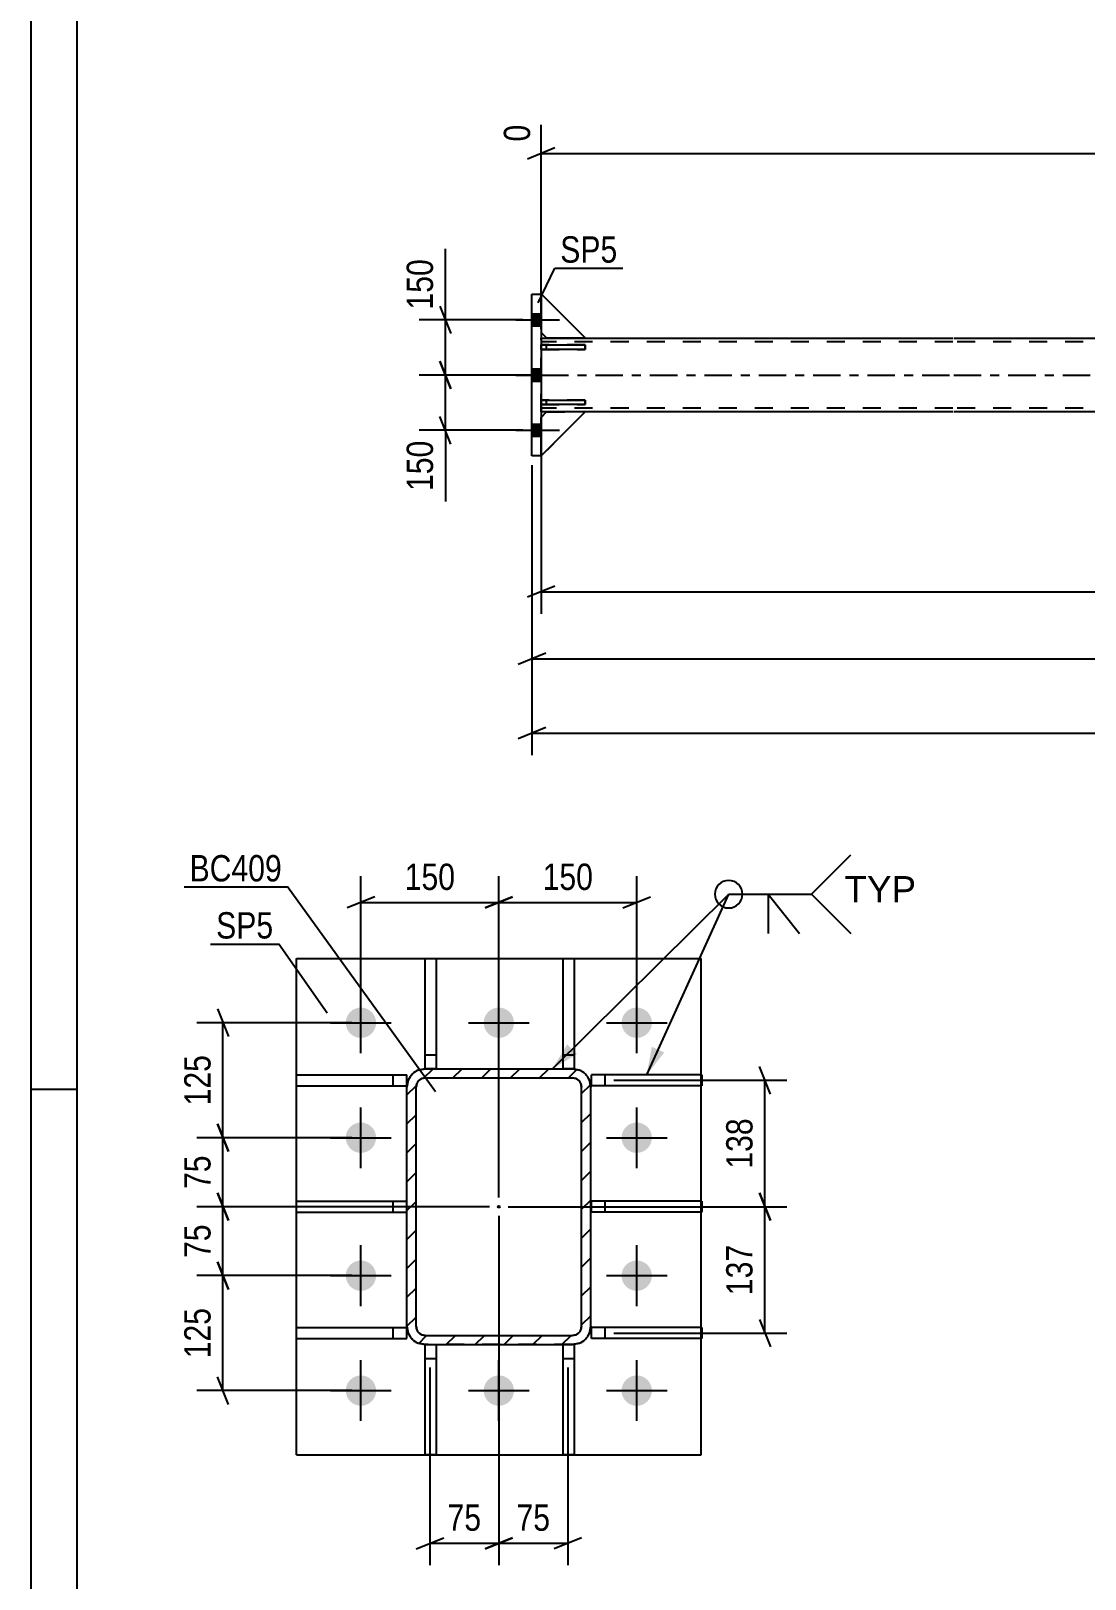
# Model space of a CAD drawing. Header units: millimetres. Extents: x -55 to 786, y -436 to 158.
# Drawn here: x -55.5 to 59.2, y -339.9 to -171.5 of the extents above; entities that cross this region are included whole.
import ezdxf

# ---------------------------------------------------------------- set-up
doc = ezdxf.new("R2010")
doc.units = ezdxf.units.MM
doc.linetypes.add('DXK_LINE_DOT2', pattern=[3.9198, 1.9599, -1.9599])
doc.linetypes.add('DXK_LINE_DOT3', pattern=[5.9187, 2.979, -0.9799, 0.9799, -0.9799])
doc.styles.add('Arial', font='ARIAL.TTF', dxfattribs={"height": 0.2})
doc.styles.add('Arial Narrow', font='ARIALN.TTF', dxfattribs={"height": 0.2})

# ---------------------------------------------------------------- blocks, each defined once
blk = doc.blocks.new('Unknown-761543994-1163')
at = {"color": 5, "linetype": 'Continuous'}
for p, q in [((-55.5, 158.36), (-55.5, -435.64)), ((-50.5, 153.36), (-50.5, -430.64)), ((-50.5, -286.64), (-55.5, -286.64))]:
    blk.add_line(p, q, dxfattribs=at)
blk = doc.blocks.new('Part-761543994-2664 - 2646')
at = {"color": 2, "linetype": 'Continuous'}
for p, q in [((0, -204.95), (44.8, -204.95)), ((44.9, -204.95), (666.54, -204.95)), ((0.6, -212.95), (0, -212.95)), ((44.8, -212.95), (4.8, -212.95)), ((661.74, -212.95), (44.9, -212.95))]:
    blk.add_line(p, q, dxfattribs=at)
at = {"color": 7, "linetype": 'DXK_LINE_DOT2'}
for p, q in [((0, -212.95), (0, -204.95)), ((44.8, -205.35), (0, -205.35)), ((666.54, -205.35), (44.9, -205.35)), ((44.8, -212.55), (0, -212.55)), ((4.8, -212.95), (0.6, -212.95)), ((666.54, -212.55), (44.9, -212.55))]:
    blk.add_line(p, q, dxfattribs=at)
at = {"color": 7, "linetype": 'DXK_LINE_DOT3'}
for p, q in [((0, -208.95), (44.8, -208.95)), ((44.9, -208.95), (666.54, -208.95))]:
    blk.add_line(p, q, dxfattribs=at)
blk = doc.blocks.new('Bolt-761543994-2745 - 2646')
at = {"linetype": 'Continuous'}
for points in [[(0, -203.61), (0, -202.29), (-1, -202.29), (-1, -203.61)], [(0, -203.61), (0, -202.29), (-1, -202.29), (-1, -203.61)], [(0, -203.61), (0, -202.29), (-1, -202.29), (-1, -203.61)], [(0, -203.61), (0, -202.29), (-1, -202.29), (-1, -203.61)], [(0, -209.61), (0, -208.29), (-1, -208.29), (-1, -209.61)], [(0, -209.61), (0, -208.29), (-1, -208.29), (-1, -209.61)], [(0, -215.61), (0, -214.29), (-1, -214.29), (-1, -215.61)], [(0, -215.61), (0, -214.29), (-1, -214.29), (-1, -215.61)], [(0, -215.61), (0, -214.29), (-1, -214.29), (-1, -215.61)], [(0, -215.61), (0, -214.29), (-1, -214.29), (-1, -215.61)]]:
    blk.add_hatch(color=1, dxfattribs=at).paths.add_polyline_path(points)
at = {"color": 1, "linetype": 'Continuous'}
for p, q in [((-2.76, -202.95), (2, -202.95)), ((-2.76, -202.95), (2, -202.95)), ((-2.76, -202.95), (2, -202.95)), ((-2.76, -202.95), (2, -202.95)), ((-1, -202.29), (0, -202.29)), ((-1, -202.29), (0, -202.29)), ((-1, -202.29), (0, -202.29)), ((-1, -202.29), (0, -202.29)), ((-1, -203.61), (0, -203.61)), ((-1, -203.61), (0, -203.61)), ((-1, -203.61), (0, -203.61)), ((-1, -203.61), (0, -203.61)), ((-1, -208.29), (0, -208.29)), ((-1, -208.29), (0, -208.29)), ((-2.76, -208.95), (2, -208.95)), ((-2.76, -208.95), (2, -208.95)), ((-1, -209.61), (0, -209.61)), ((-1, -209.61), (0, -209.61)), ((-2.76, -214.95), (2, -214.95)), ((-2.76, -214.95), (2, -214.95)), ((-2.76, -214.95), (2, -214.95)), ((-2.76, -214.95), (2, -214.95)), ((-1, -214.29), (0, -214.29)), ((-1, -214.29), (0, -214.29)), ((-1, -214.29), (0, -214.29)), ((-1, -214.29), (0, -214.29)), ((-1, -215.61), (0, -215.61)), ((-1, -215.61), (0, -215.61)), ((-1, -215.61), (0, -215.61)), ((-1, -215.61), (0, -215.61))]:
    blk.add_line(p, q, dxfattribs=at)
blk = doc.blocks.new('Part-761543994-2684 - 2646')
at = {"color": 7, "linetype": 'DXK_LINE_DOT2'}
for p, q in [((4.8, -204.92), (0, -200.12)), ((0, -200.12), (0, -204.32)), ((0, -204.32), (0.6, -204.92)), ((0.6, -204.92), (4.8, -204.92))]:
    blk.add_line(p, q, dxfattribs=at)
blk = doc.blocks.new('Part-761543994-2687 - 2646')
at = {"color": 2, "linetype": 'Continuous'}
for p, q in [((4.8, -204.92), (0, -200.12)), ((0, -200.12), (0, -204.32)), ((0, -204.32), (0.6, -204.92)), ((0.6, -204.92), (4.8, -204.92))]:
    blk.add_line(p, q, dxfattribs=at)
blk = doc.blocks.new('Part-761543994-2690 - 2646')
at = {"color": 7, "linetype": 'DXK_LINE_DOT2'}
for p, q in [((4.8, -204.92), (0, -200.12)), ((0, -200.12), (0, -204.32)), ((0, -204.32), (0.6, -204.92)), ((0.6, -204.92), (4.8, -204.92))]:
    blk.add_line(p, q, dxfattribs=at)
blk = doc.blocks.new('Part-761543994-2693 - 2646')
at = {"color": 7, "linetype": 'DXK_LINE_DOT2'}
for p, q in [((0, -213.55), (0.6, -212.95)), ((4.8, -212.95), (0, -217.75)), ((0, -217.75), (0, -213.55)), ((0.6, -212.95), (4.8, -212.95))]:
    blk.add_line(p, q, dxfattribs=at)
blk = doc.blocks.new('Part-761543994-2696 - 2646')
at = {"color": 2, "linetype": 'Continuous'}
for p, q in [((0, -213.55), (0.6, -212.95)), ((4.8, -212.95), (0, -217.75)), ((0, -217.75), (0, -213.55)), ((4.8, -212.95), (0.6, -212.95))]:
    blk.add_line(p, q, dxfattribs=at)
blk = doc.blocks.new('Part-761543994-2699 - 2646')
at = {"color": 7, "linetype": 'DXK_LINE_DOT2'}
for p, q in [((0, -213.55), (0.6, -212.95)), ((4.8, -212.95), (0, -217.75)), ((0, -217.75), (0, -213.55)), ((0.6, -212.95), (4.8, -212.95))]:
    blk.add_line(p, q, dxfattribs=at)
blk = doc.blocks.new('Part-761543994-2700 - 2646')
at = {"color": 2, "linetype": 'Continuous'}
for p, q in [((0, -211.68), (4.8, -211.68)), ((0, -212.16), (0, -211.68)), ((4.8, -211.68), (4.8, -212.16)), ((4.8, -212.16), (0, -212.16))]:
    blk.add_line(p, q, dxfattribs=at)
at = {"color": 7, "linetype": 'DXK_LINE_DOT2'}
blk.add_line((0.6, -212.16), (0.6, -211.68), dxfattribs=at)
blk = doc.blocks.new('Part-761543994-2822 - 2646')
at = {"color": 2, "linetype": 'Continuous'}
for p, q in [((-1, -200.15), (0, -200.15)), ((-1, -217.75), (-1, -200.15)), ((0, -200.15), (0, -217.75)), ((0, -217.75), (-1, -217.75))]:
    blk.add_line(p, q, dxfattribs=at)
blk = doc.blocks.new('Part-761543994-2701 - 2646')
at = {"color": 2, "linetype": 'Continuous'}
for p, q in [((0, -205.68), (4.8, -205.68)), ((0, -206.16), (0, -205.68)), ((4.8, -206.16), (0, -206.16)), ((4.8, -205.68), (4.8, -206.16))]:
    blk.add_line(p, q, dxfattribs=at)
at = {"color": 7, "linetype": 'DXK_LINE_DOT2'}
blk.add_line((0.6, -206.16), (0.6, -205.68), dxfattribs=at)
blk = doc.blocks.new('Part-761543994-2702 - 2646')
at = {"color": 7, "linetype": 'DXK_LINE_DOT2'}
for p, q in [((4.8, -211.68), (0, -211.68)), ((0, -211.68), (0, -212.16)), ((0.6, -212.16), (0.6, -211.68)), ((4.8, -212.16), (4.8, -211.68)), ((0, -212.16), (4.8, -212.16))]:
    blk.add_line(p, q, dxfattribs=at)
blk = doc.blocks.new('Part-761543994-2703 - 2646')
at = {"color": 7, "linetype": 'DXK_LINE_DOT2'}
for p, q in [((4.8, -205.68), (0, -205.68)), ((0, -205.68), (0, -206.16)), ((0, -206.16), (4.8, -206.16)), ((0.6, -206.16), (0.6, -205.68)), ((4.8, -206.16), (4.8, -205.68))]:
    blk.add_line(p, q, dxfattribs=at)
blk = doc.blocks.new('Bolt-761543994-4008 - 3998')
at = {"linetype": 'Continuous'}
for points in [[(-21.25, -279.38, -1), (-17.95, -279.38, -1)], [(-6.25, -279.38, -1), (-2.95, -279.38, -1)], [(8.75, -279.38, -1), (12.05, -279.38, -1)], [(-21.25, -291.88, -1), (-17.95, -291.88, -1)], [(8.75, -291.88, -1), (12.05, -291.88, -1)], [(-21.25, -306.88, -1), (-17.95, -306.88, -1)], [(8.75, -306.88, -1), (12.05, -306.88, -1)], [(-21.25, -319.38, -1), (-17.95, -319.38, -1)], [(-6.25, -319.38, -1), (-2.95, -319.38, -1)], [(8.75, -319.38, -1), (12.05, -319.38, -1)]]:
    blk.add_hatch(color=1, dxfattribs=at).paths.add_polyline_path(points)
at = {"color": 1, "linetype": 'Continuous'}
for p, q in [((-19.6, -282.68), (-19.6, -276.08)), ((-4.6, -282.68), (-4.6, -276.08)), ((10.4, -282.68), (10.4, -276.08)), ((-22.9, -279.38), (-16.3, -279.38)), ((-7.9, -279.38), (-1.3, -279.38)), ((7.1, -279.38), (13.7, -279.38)), ((-19.6, -295.18), (-19.6, -288.58)), ((10.4, -295.18), (10.4, -288.58)), ((-22.9, -291.88), (-16.3, -291.88)), ((7.1, -291.88), (13.7, -291.88)), ((-19.6, -310.18), (-19.6, -303.58)), ((10.4, -310.18), (10.4, -303.58)), ((-22.9, -306.88), (-16.3, -306.88)), ((7.1, -306.88), (13.7, -306.88)), ((-19.6, -322.68), (-19.6, -316.08)), ((-4.6, -322.68), (-4.6, -316.08)), ((10.4, -322.68), (10.4, -316.08)), ((-22.9, -319.38), (-16.3, -319.38)), ((-7.9, -319.38), (-1.3, -319.38)), ((7.1, -319.38), (13.7, -319.38))]:
    blk.add_line(p, q, dxfattribs=at)
blk = doc.blocks.new('Part-761543994-4074 - 3998')
at = {"color": 2, "linetype": 'Continuous'}
for p, q in [((17.48, -285.03), (5.48, -285.03)), ((5.48, -286.23), (5.48, -285.03)), ((17.48, -285.03), (17.48, -286.23)), ((17.48, -286.23), (5.48, -286.23))]:
    blk.add_line(p, q, dxfattribs=at)
at = {"color": 7, "linetype": 'DXK_LINE_DOT2'}
blk.add_line((6.98, -286.23), (6.98, -285.03), dxfattribs=at)
blk = doc.blocks.new('Part-761543994-4038 - 3998')
at = {"color": 2, "linetype": 'Continuous'}
for p, q in [((-26.6, -326.38), (-26.6, -272.38)), ((-26.6, -272.38), (17.4, -272.38)), ((17.4, -285.03), (17.4, -272.38)), ((17.4, -298.78), (17.4, -286.23)), ((17.4, -312.53), (17.4, -299.98)), ((17.4, -326.38), (17.4, -313.73)), ((-26.6, -326.38), (17.4, -326.38))]:
    blk.add_line(p, q, dxfattribs=at)
at = {"color": 7, "linetype": 'DXK_LINE_DOT2'}
for p, q in [((17.4, -286.23), (17.4, -285.03)), ((17.4, -299.98), (17.4, -298.78)), ((17.4, -313.73), (17.4, -312.53))]:
    blk.add_line(p, q, dxfattribs=at)
blk = doc.blocks.new('Part-761543994-4073 - 3998')
at = {"color": 2, "linetype": 'Continuous'}
for p, q in [((17.48, -312.53), (5.48, -312.53)), ((5.48, -313.73), (5.48, -312.53)), ((17.48, -312.53), (17.48, -313.73)), ((17.48, -313.73), (5.48, -313.73))]:
    blk.add_line(p, q, dxfattribs=at)
at = {"color": 7, "linetype": 'DXK_LINE_DOT2'}
blk.add_line((6.98, -313.73), (6.98, -312.53), dxfattribs=at)
blk = doc.blocks.new('Part-761543994-4075 - 3998')
at = {"color": 2, "linetype": 'Continuous'}
for p, q in [((17.48, -298.78), (5.48, -298.78)), ((5.48, -299.98), (5.48, -298.78)), ((17.48, -298.78), (17.48, -299.98)), ((17.48, -299.98), (5.48, -299.98))]:
    blk.add_line(p, q, dxfattribs=at)
at = {"color": 7, "linetype": 'DXK_LINE_DOT2'}
blk.add_line((6.98, -299.98), (6.98, -298.78), dxfattribs=at)
blk = doc.blocks.new('Part-761543994-4076 - 3998')
at = {"color": 2, "linetype": 'Continuous'}
for p, q in [((-26.6, -313.73), (-26.6, -312.53)), ((-26.6, -312.53), (-14.6, -312.53)), ((-14.6, -313.73), (-14.6, -312.53)), ((-26.6, -313.73), (-14.6, -313.73))]:
    blk.add_line(p, q, dxfattribs=at)
at = {"color": 7, "linetype": 'DXK_LINE_DOT2'}
blk.add_line((-16.1, -313.73), (-16.1, -312.53), dxfattribs=at)
blk = doc.blocks.new('Part-761543994-4077 - 3998')
at = {"color": 2, "linetype": 'Continuous'}
for p, q in [((-26.6, -286.23), (-26.6, -285.03)), ((-26.6, -285.03), (-14.6, -285.03)), ((-14.6, -286.23), (-14.6, -285.03)), ((-26.6, -286.23), (-14.6, -286.23))]:
    blk.add_line(p, q, dxfattribs=at)
at = {"color": 7, "linetype": 'DXK_LINE_DOT2'}
blk.add_line((-16.1, -286.23), (-16.1, -285.03), dxfattribs=at)
blk = doc.blocks.new('Part-761543994-4078 - 3998')
at = {"color": 2, "linetype": 'Continuous'}
for p, q in [((-26.6, -299.98), (-26.6, -298.78)), ((-26.6, -298.78), (-14.6, -298.78)), ((-26.6, -299.98), (-14.6, -299.98))]:
    blk.add_line(p, q, dxfattribs=at)
at = {"color": 7, "linetype": 'DXK_LINE_DOT2'}
for p, q in [((-16.1, -299.98), (-16.1, -298.78)), ((-14.6, -299.98), (-14.6, -298.78))]:
    blk.add_line(p, q, dxfattribs=at)
blk = doc.blocks.new('Part-761543994-4079 - 3998')
at = {"color": 2, "linetype": 'Continuous'}
for p, q in [((-12.62, -284.38), (-12.62, -272.38)), ((-12.62, -272.38), (-11.42, -272.38)), ((-11.42, -272.38), (-11.42, -284.38)), ((-11.42, -284.38), (-12.62, -284.38))]:
    blk.add_line(p, q, dxfattribs=at)
at = {"color": 7, "linetype": 'DXK_LINE_DOT2'}
blk.add_line((-12.62, -282.88), (-11.42, -282.88), dxfattribs=at)
blk = doc.blocks.new('Part-761543994-4080 - 3998')
at = {"color": 2, "linetype": 'Continuous'}
for p, q in [((2.38, -284.38), (2.38, -272.38)), ((2.38, -272.38), (3.58, -272.38)), ((3.58, -272.38), (3.58, -284.38)), ((3.58, -284.38), (2.38, -284.38))]:
    blk.add_line(p, q, dxfattribs=at)
at = {"color": 7, "linetype": 'DXK_LINE_DOT2'}
blk.add_line((2.38, -282.88), (3.58, -282.88), dxfattribs=at)
blk = doc.blocks.new('Part-761543994-4081 - 3998')
at = {"color": 2, "linetype": 'Continuous'}
for p, q in [((-12.62, -326.38), (-12.62, -314.38)), ((-12.62, -314.38), (-12.61, -314.38)), ((-11.42, -314.38), (-11.42, -326.38)), ((-11.42, -326.38), (-12.62, -326.38))]:
    blk.add_line(p, q, dxfattribs=at)
at = {"color": 7, "linetype": 'DXK_LINE_DOT2'}
for p, q in [((-12.62, -314.38), (-11.42, -314.38)), ((-11.42, -314.38), (-11.42, -314.38)), ((-11.42, -314.38), (-11.42, -314.38)), ((-12.62, -315.88), (-11.42, -315.88))]:
    blk.add_line(p, q, dxfattribs=at)
blk = doc.blocks.new('Part-761543994-4082 - 3998')
at = {"color": 2, "linetype": 'Continuous'}
for p, q in [((2.38, -326.38), (2.38, -314.38)), ((3.58, -314.38), (3.4, -314.38)), ((3.58, -314.38), (3.58, -326.38)), ((3.58, -326.38), (2.38, -326.38))]:
    blk.add_line(p, q, dxfattribs=at)
at = {"color": 7, "linetype": 'DXK_LINE_DOT2'}
for p, q in [((2.38, -314.38), (2.38, -314.38)), ((2.38, -314.38), (2.38, -314.38)), ((3.4, -314.38), (2.38, -314.38)), ((2.38, -315.88), (3.58, -315.88))]:
    blk.add_line(p, q, dxfattribs=at)
blk = doc.blocks.new('Part-761543994-4093 - 3998')
at = {"linetype": 'Continuous'}
h = blk.add_hatch(dxfattribs=at)
h.set_pattern_fill('', scale=0.7, style=0, pattern_type=0)
h.set_pattern_definition([(45, (-14.6026, -312.3783), (-1.57154, 1.57154), [])])
h.paths.add_polyline_path([(-14.6, -286.38), (-14.6, -312.38), (-14.45, -313.14), (-14.02, -313.79), (-13.37, -314.23), (-12.6, -314.38), (3.4, -314.38), (4.16, -314.23), (4.81, -313.79), (5.25, -313.14), (5.4, -312.38), (5.4, -286.38), (5.25, -285.61), (4.81, -284.96), (4.16, -284.53), (3.4, -284.38), (-12.6, -284.38), (-13.37, -284.53), (-14.02, -284.96), (-14.45, -285.61)])
h.paths.add_polyline_path([(-13.31, -285.67), (-12.99, -285.45), (-12.6, -285.38), (3.4, -285.38), (3.78, -285.45), (4.1, -285.67), (4.32, -286), (4.4, -286.38), (4.4, -312.38), (4.32, -312.76), (4.1, -313.09), (3.78, -313.3), (3.4, -313.38), (-12.6, -313.38), (-12.99, -313.3), (-13.31, -313.09), (-13.53, -312.76), (-13.6, -312.38), (-13.6, -286.38), (-13.53, -286)])
blk.add_hatch(color=30, dxfattribs=at).paths.add_polyline_path([(-4.6, -299.48, -1), (-4.6, -299.28, -1)])
at = {"color": 7, "linetype": 'DXK_LINE_DOT2'}
for p, q in [((-13.37, -284.53), (-12.6, -284.38)), ((-12.6, -284.38), (3.4, -284.38)), ((3.4, -284.38), (4.16, -284.53)), ((-14.6, -286.38), (-14.45, -285.61)), ((-13.53, -286), (-13.6, -286.38)), ((-12.6, -285.38), (-12.99, -285.45)), ((-12.6, -285.38), (3.4, -285.38)), ((3.78, -285.45), (3.4, -285.38)), ((4.4, -286.38), (4.32, -286)), ((5.25, -285.61), (5.4, -286.38)), ((-14.6, -312.38), (-14.6, -286.38)), ((-13.6, -312.38), (-13.6, -286.38)), ((4.4, -312.38), (4.4, -286.38)), ((5.4, -312.38), (5.4, -286.38)), ((-14.45, -313.14), (-14.6, -312.38)), ((-13.6, -312.38), (-13.53, -312.76)), ((4.32, -312.76), (4.4, -312.38)), ((5.4, -312.38), (5.25, -313.14)), ((-12.6, -314.38), (-13.37, -314.23)), ((-12.99, -313.3), (-12.6, -313.38)), ((-12.6, -313.38), (3.4, -313.38)), ((3.4, -314.38), (-12.6, -314.38)), ((3.4, -313.38), (3.78, -313.3)), ((4.16, -314.23), (3.4, -314.38))]:
    blk.add_line(p, q, dxfattribs=at)
at = {"color": 2, "linetype": 'Continuous'}
for p, q in [((-12.6, -284.38), (-13.37, -284.53)), ((-12.6, -284.38), (3.4, -284.38)), ((4.16, -284.53), (3.4, -284.38)), ((-14.45, -285.61), (-14.6, -286.38)), ((-13.6, -286.38), (-13.53, -286)), ((-12.99, -285.45), (-12.6, -285.38)), ((-12.6, -285.38), (3.4, -285.38)), ((3.4, -285.38), (3.78, -285.45)), ((4.32, -286), (4.4, -286.38)), ((5.4, -286.38), (5.25, -285.61)), ((-14.6, -312.38), (-14.6, -286.38)), ((-13.6, -312.38), (-13.6, -286.38)), ((4.4, -312.38), (4.4, -286.38)), ((5.4, -312.38), (5.4, -286.38)), ((-14.6, -312.38), (-14.45, -313.14)), ((-13.53, -312.76), (-13.6, -312.38)), ((4.4, -312.38), (4.32, -312.76)), ((5.25, -313.14), (5.4, -312.38)), ((-13.37, -314.23), (-12.6, -314.38)), ((-12.6, -313.38), (-12.99, -313.3)), ((-12.6, -313.38), (3.4, -313.38)), ((-12.6, -314.38), (3.4, -314.38)), ((3.78, -313.3), (3.4, -313.38)), ((3.4, -314.38), (4.16, -314.23))]:
    blk.add_line(p, q, dxfattribs=at)
at = {"color": 30, "linetype": 'DXK_LINE_DOT3'}
blk.add_line((-4.6, -299.38), (-4.6, -299.38), dxfattribs=at)
at = {"color": 30, "linetype": 'Continuous'}
blk.add_circle((-4.6, -299.38), 0.1, dxfattribs=at)
at = {"color": 7, "linetype": 'DXK_LINE_DOT2'}
for centre, radius, start, end in [((-12.6, -286.38), 2, 112.5, 157.5), ((-12.6, -286.38), 1, 112.5, 157.5), ((3.4, -286.38), 1, 22.5, 67.5), ((3.4, -286.38), 2, 22.5, 67.5), ((-12.6, -312.38), 1, 202.5, 247.5), ((3.4, -312.38), 1, 292.5, 337.5), ((-12.6, -312.38), 2, 202.5, 247.5), ((3.4, -312.38), 2, 292.5, 337.5)]:
    blk.add_arc(centre, radius, start, end, dxfattribs=at)
at = {"color": 2, "linetype": 'Continuous'}
for centre, radius, start, end in [((-12.6, -286.38), 2, 112.5, 157.5), ((-12.6, -286.38), 1, 112.5, 157.5), ((3.4, -286.38), 1, 22.5, 67.5), ((3.4, -286.38), 2, 22.5, 67.5), ((-12.6, -312.38), 1, 202.5, 247.5), ((3.4, -312.38), 1, 292.5, 337.5), ((-12.6, -312.38), 2, 202.5, 247.5), ((3.4, -312.38), 2, 292.5, 337.5)]:
    blk.add_arc(centre, radius, start, end, dxfattribs=at)
blk = doc.blocks.new('StraightDimension-761543994-14635 - 2646')
at = {"color": 7, "linetype": 'Continuous'}
for p, q in [((0, -203.95), (0, -181.74)), ((1.5, -184.26), (-1.5, -185.46)), ((0, -184.86), (204.9, -184.86))]:
    blk.add_line(p, q, dxfattribs=at)
at = {"color": 0, "linetype": 'Continuous'}
blk.add_wipeout([(-0.6, -181.14), (-4.8, -181.14), (-4.8, -184.16), (-0.6, -184.16)], dxfattribs=at)
at = {"color": 3, "linetype": 'Continuous', "style": 'Arial Narrow'}
blk.add_text('0', height=2.86, rotation=90.0002, dxfattribs=at).set_placement((-1.2, -183.56))
blk = doc.blocks.new('StraightDimension-761543994-14684 - 2646')
at = {"color": 7, "linetype": 'Continuous'}
for p, q in [((-11.01, -201.45), (-9.81, -204.45)), ((-2, -202.95), (-13.26, -202.95)), ((-10.41, -208.95), (-10.41, -202.95)), ((-9.81, -210.45), (-11.01, -207.45)), ((-1, -208.95), (-13.26, -208.95))]:
    blk.add_line(p, q, dxfattribs=at)
at = {"color": 0}
blk.add_wipeout([(-11.16, -195.75), (-15.36, -195.75), (-15.36, -202.43), (-11.16, -202.43)], dxfattribs=at)
at = {"color": 7, "linetype": 'Continuous'}
blk.add_line((-10.41, -202.95), (-10.41, -195.22), dxfattribs=at)
blk.add_line((-10.41, -202.95), (-10.41, -195.22), dxfattribs=at)
at = {"color": 3, "style": 'Arial Narrow'}
blk.add_text('150', height=2.863, rotation=90.0002, dxfattribs=at).set_placement((-11.76, -201.83))
blk = doc.blocks.new('StraightDimension-761543994-14685 - 2646')
at = {"color": 7, "linetype": 'Continuous'}
for p, q in [((-11.01, -207.45), (-9.81, -210.45)), ((-1, -208.95), (-13.26, -208.95)), ((-10.41, -214.95), (-10.41, -208.95)), ((-9.81, -216.45), (-11.01, -213.45)), ((-2, -214.95), (-13.26, -214.95))]:
    blk.add_line(p, q, dxfattribs=at)
at = {"color": 0}
blk.add_wipeout([(-11.16, -215.48), (-15.36, -215.48), (-15.36, -222.16), (-11.16, -222.16)], dxfattribs=at)
at = {"color": 7, "linetype": 'Continuous'}
blk.add_line((-10.41, -214.95), (-10.41, -222.69), dxfattribs=at)
blk.add_line((-10.41, -214.95), (-10.41, -222.69), dxfattribs=at)
at = {"color": 3, "style": 'Arial Narrow'}
blk.add_text('150', height=2.863, rotation=90.0002, dxfattribs=at).set_placement((-11.76, -221.56))
blk = doc.blocks.new('StraightDimension-761543994-14709 - 2646')
at = {"color": 7, "linetype": 'Continuous'}
for p, q in [((0, -213.95), (0, -234.92)), ((1.5, -231.92), (-1.5, -233.12)), ((0, -232.52), (204.9, -232.52))]:
    blk.add_line(p, q, dxfattribs=at)
blk = doc.blocks.new('StraightDimension-761543994-14770 - 2646')
at = {"color": 7, "linetype": 'Continuous'}
for p, q in [((-1, -218.75), (-1, -242.21)), ((0.5, -239.21), (-2.5, -240.41)), ((-1, -239.81), (666.54, -239.81))]:
    blk.add_line(p, q, dxfattribs=at)
blk = doc.blocks.new('StraightDimension-761543994-14808 - 2646')
at = {"color": 7, "linetype": 'Continuous'}
for p, q in [((-1, -218.75), (-1, -250.29)), ((0.5, -247.29), (-2.5, -248.49)), ((-1, -247.89), (667.54, -247.89))]:
    blk.add_line(p, q, dxfattribs=at)
blk = doc.blocks.new('StraightDimension-761543994-4139 - 3998')
at = {"color": 7, "linetype": 'Continuous'}
for p, q in [((-20.6, -279.38), (-37.46, -279.38)), ((-35.21, -277.88), (-34.01, -280.88)), ((-34.61, -291.88), (-34.61, -279.38)), ((-34.01, -293.38), (-35.21, -290.38)), ((-20.6, -291.88), (-37.46, -291.88))]:
    blk.add_line(p, q, dxfattribs=at)
at = {"color": 0}
blk.add_wipeout([(-35.36, -282.29), (-39.56, -282.29), (-39.56, -288.97), (-35.36, -288.97)], dxfattribs=at)
at = {"color": 3, "style": 'Arial Narrow'}
blk.add_text('125', height=2.863, rotation=90.0002, dxfattribs=at).set_placement((-35.96, -288.37))
blk = doc.blocks.new('StraightDimension-761543994-4140 - 3998')
at = {"color": 7, "linetype": 'Continuous'}
for p, q in [((-35.21, -290.38), (-34.01, -293.38)), ((-20.6, -291.88), (-37.46, -291.88)), ((-34.61, -299.38), (-34.61, -291.88)), ((-34.01, -300.88), (-35.21, -297.88)), ((-5.6, -299.38), (-37.46, -299.38))]:
    blk.add_line(p, q, dxfattribs=at)
at = {"color": 0}
blk.add_wipeout([(-35.36, -293.2), (-39.56, -293.2), (-39.56, -298.06), (-35.36, -298.06)], dxfattribs=at)
at = {"color": 3, "style": 'Arial Narrow'}
blk.add_text('75', height=2.863, rotation=90.0002, dxfattribs=at).set_placement((-35.96, -297.46))
blk = doc.blocks.new('StraightDimension-761543994-4175 - 3998')
at = {"color": 7, "linetype": 'Continuous'}
for p, q in [((-4.6, -300.38), (-4.6, -338.37)), ((-12.1, -316.88), (-12.1, -338.37)), ((-13.6, -336.57), (-10.6, -335.37)), ((-12.1, -335.97), (-4.6, -335.97)), ((-3.1, -335.37), (-6.1, -336.57))]:
    blk.add_line(p, q, dxfattribs=at)
at = {"color": 0}
blk.add_wipeout([(-5.92, -335.22), (-5.92, -331.02), (-10.78, -331.02), (-10.78, -335.22)], dxfattribs=at)
at = {"color": 3, "style": 'Arial Narrow'}
blk.add_text('75', height=2.863, dxfattribs=at).set_placement((-10.18, -334.62))
blk = doc.blocks.new('StraightDimension-761543994-4151 - 3998')
at = {"color": 7, "linetype": 'Continuous'}
for p, q in [((-35.21, -297.88), (-34.01, -300.88)), ((-5.6, -299.38), (-37.46, -299.38)), ((-34.61, -306.88), (-34.61, -299.38)), ((-34.01, -308.38), (-35.21, -305.38)), ((-20.6, -306.88), (-37.46, -306.88))]:
    blk.add_line(p, q, dxfattribs=at)
at = {"color": 0}
blk.add_wipeout([(-35.36, -300.7), (-39.56, -300.7), (-39.56, -305.56), (-35.36, -305.56)], dxfattribs=at)
at = {"color": 3, "style": 'Arial Narrow'}
blk.add_text('75', height=2.863, rotation=90.0002, dxfattribs=at).set_placement((-35.96, -304.96))
blk = doc.blocks.new('StraightDimension-761543994-4113 - 3998')
at = {"color": 7, "linetype": 'Continuous'}
for p, q in [((-19.6, -278.38), (-19.6, -263.44)), ((-4.6, -298.38), (-4.6, -263.44)), ((-18.1, -265.69), (-21.1, -266.89)), ((-6.1, -266.89), (-3.1, -265.69)), ((-19.6, -266.29), (-4.6, -266.29))]:
    blk.add_line(p, q, dxfattribs=at)
at = {"color": 0}
blk.add_wipeout([(-8.76, -265.54), (-8.76, -261.34), (-15.44, -261.34), (-15.44, -265.54)], dxfattribs=at)
at = {"color": 3, "style": 'Arial Narrow'}
blk.add_text('150', height=2.863, dxfattribs=at).set_placement((-14.84, -264.94))
blk = doc.blocks.new('StraightDimension-761543994-4114 - 3998')
at = {"color": 7, "linetype": 'Continuous'}
for p, q in [((-4.6, -298.38), (-4.6, -263.44)), ((10.4, -278.38), (10.4, -263.44)), ((-3.1, -265.69), (-6.1, -266.89)), ((8.9, -266.89), (11.9, -265.69)), ((-4.6, -266.29), (10.4, -266.29))]:
    blk.add_line(p, q, dxfattribs=at)
at = {"color": 0}
blk.add_wipeout([(6.24, -265.54), (6.24, -261.34), (-0.44, -261.34), (-0.44, -265.54)], dxfattribs=at)
at = {"color": 3, "style": 'Arial Narrow'}
blk.add_text('150', height=2.863, dxfattribs=at).set_placement((0.16, -264.94))
blk = doc.blocks.new('StraightDimension-761543994-4116 - 3998')
at = {"color": 7, "linetype": 'Continuous'}
for p, q in [((24.94, -287.13), (23.74, -284.13)), ((7.9, -285.63), (26.74, -285.63)), ((24.34, -299.38), (24.34, -285.63)), ((23.74, -297.88), (24.94, -300.88)), ((-3.6, -299.38), (26.74, -299.38))]:
    blk.add_line(p, q, dxfattribs=at)
at = {"color": 0}
blk.add_wipeout([(23.59, -289.16), (19.39, -289.16), (19.39, -295.85), (23.59, -295.85)], dxfattribs=at)
at = {"color": 3, "style": 'Arial Narrow'}
blk.add_text('138', height=2.863, rotation=90.0002, dxfattribs=at).set_placement((22.99, -295.25))
blk = doc.blocks.new('StraightDimension-761543994-4127 - 3998')
at = {"color": 7, "linetype": 'Continuous'}
for p, q in [((24.94, -300.88), (23.74, -297.88)), ((-3.6, -299.38), (26.74, -299.38)), ((24.34, -313.13), (24.34, -299.38)), ((23.74, -311.63), (24.94, -314.63)), ((7.9, -313.13), (26.74, -313.13))]:
    blk.add_line(p, q, dxfattribs=at)
at = {"color": 0}
blk.add_wipeout([(23.59, -302.91), (19.39, -302.91), (19.39, -309.6), (23.59, -309.6)], dxfattribs=at)
at = {"color": 3, "style": 'Arial Narrow'}
blk.add_text('137', height=2.863, rotation=90.0002, dxfattribs=at).set_placement((22.99, -309))
blk = doc.blocks.new('StraightDimension-761543994-4162 - 3998')
at = {"color": 7, "linetype": 'Continuous'}
for p, q in [((-35.21, -305.38), (-34.01, -308.38)), ((-20.6, -306.88), (-37.46, -306.88)), ((-34.61, -319.38), (-34.61, -306.88)), ((-34.01, -320.88), (-35.21, -317.88)), ((-20.6, -319.38), (-37.46, -319.38))]:
    blk.add_line(p, q, dxfattribs=at)
at = {"color": 0}
blk.add_wipeout([(-35.36, -309.79), (-39.56, -309.79), (-39.56, -316.47), (-35.36, -316.47)], dxfattribs=at)
at = {"color": 3, "style": 'Arial Narrow'}
blk.add_text('125', height=2.863, rotation=90.0002, dxfattribs=at).set_placement((-35.96, -315.87))
blk = doc.blocks.new('StraightDimension-761543994-4164 - 3998')
at = {"color": 7, "linetype": 'Continuous'}
for p, q in [((-4.6, -300.38), (-4.6, -338.37)), ((2.9, -316.88), (2.9, -338.37)), ((-6.1, -336.57), (-3.1, -335.37)), ((-4.6, -335.97), (2.9, -335.97)), ((4.4, -335.37), (1.4, -336.57))]:
    blk.add_line(p, q, dxfattribs=at)
at = {"color": 0}
blk.add_wipeout([(1.58, -335.22), (1.58, -331.02), (-3.28, -331.02), (-3.28, -335.22)], dxfattribs=at)
at = {"color": 3, "style": 'Arial Narrow'}
blk.add_text('75', height=2.863, dxfattribs=at).set_placement((-2.68, -334.62))
blk = doc.blocks.new('Mark-761543994-2818 - 2646')
at = {"color": 0}
blk.add_wipeout([(8.29, -196.73), (8.29, -193.73), (2.08, -193.73), (2.08, -196.73)], dxfattribs=at)
blk.add_wipeout([(8.29, -196.73), (8.29, -193.73), (2.08, -193.73), (2.08, -196.73)], dxfattribs=at)
at = {"color": 30, "linetype": 'Continuous'}
for p, q in [((-0.33, -201.11), (1.48, -197.33)), ((1.48, -197.33), (8.89, -197.33))]:
    blk.add_line(p, q, dxfattribs=at)
at = {"color": 3, "style": 'Arial Narrow'}
blk.add_text('SP5', height=2.863, dxfattribs=at).set_placement((2.08, -196.73))
blk = doc.blocks.new('Mark-761543994-4034 - 3998')
at = {"color": 0}
blk.add_wipeout([(-29.14, -270.22), (-29.14, -267.22), (-35.35, -267.22), (-35.35, -270.22)], dxfattribs=at)
blk.add_wipeout([(-29.14, -270.22), (-29.14, -267.22), (-35.35, -267.22), (-35.35, -270.22)], dxfattribs=at)
at = {"color": 30, "linetype": 'Continuous'}
for p in [(-35.95, -270.82), (-23.28, -278.32)]:
    blk.add_line(p, (-28.54, -270.82), dxfattribs=at)
at = {"color": 3, "style": 'Arial Narrow'}
blk.add_text('SP5', height=2.863, dxfattribs=at).set_placement((-35.35, -270.22))
blk = doc.blocks.new('Mark-761543994-4089 - 3998')
at = {"color": 0}
blk.add_wipeout([(-28.19, -264.01), (-28.19, -261.01), (-38.24, -261.01), (-38.24, -264.01)], dxfattribs=at)
blk.add_wipeout([(-28.19, -264.01), (-28.19, -261.01), (-38.24, -261.01), (-38.24, -264.01)], dxfattribs=at)
at = {"color": 30, "linetype": 'Continuous'}
for p in [(-38.84, -264.61), (-11.5, -286.89)]:
    blk.add_line(p, (-27.59, -264.61), dxfattribs=at)
at = {"color": 3, "style": 'Arial Narrow'}
blk.add_text('BC409', height=2.863, dxfattribs=at).set_placement((-38.24, -264.01))
blk = doc.blocks.new('WeldMark-761543994-15251 - 3998')
at = {"linetype": 'Continuous'}
for points in [[(3.89, -282.8), (1.23, -284.38), (2.84, -281.73)], [(13.4, -282.61), (11.48, -285.03), (12.04, -281.99)]]:
    blk.add_hatch(color=30, dxfattribs=at).paths.add_polyline_path(points)
at = {"color": 30, "linetype": 'Continuous'}
for p, q in [((1.23, -284.38), (20.4, -265.4)), ((11.48, -285.03), (20.4, -265.4)), ((20.4, -265.4), (29.4, -265.4))]:
    blk.add_line(p, q, dxfattribs=at)
at = {"color": 3, "linetype": 'Continuous'}
for q in [(28.12, -269.69), (24.69, -269.69)]:
    blk.add_line((24.69, -265.4), q, dxfattribs=at)
for start, end in [(90, 270), (270, 90)]:
    blk.add_arc((20.4, -265.4), 1.5, start, end, dxfattribs=at)
at = {"color": 0, "linetype": 'Continuous'}
blk.add_wipeout([(40.78, -266.3), (40.78, -263.3), (33, -263.3), (33, -266.3)], dxfattribs=at)
blk.add_wipeout([(40.78, -266.3), (40.78, -263.3), (33, -263.3), (33, -266.3)], dxfattribs=at)
at = {"color": 3, "linetype": 'Continuous'}
for q in [(33.69, -261.12), (33.69, -269.69)]:
    blk.add_line((29.4, -265.4), q, dxfattribs=at)
at = {"color": 3, "linetype": 'Continuous', "style": 'Arial'}
blk.add_text('TYP', height=2.865, dxfattribs=at).set_placement((33, -266.3))

msp = doc.modelspace()

# ---------------------------------------------------------------- block references
for name in ['Unknown-761543994-1163', 'Part-761543994-2822 - 2646', 'Part-761543994-2684 - 2646', 'Part-761543994-2687 - 2646', 'Part-761543994-2690 - 2646', 'Bolt-761543994-2745 - 2646', 'Part-761543994-2664 - 2646', 'Part-761543994-2701 - 2646', 'Part-761543994-2703 - 2646', 'Part-761543994-2700 - 2646', 'Part-761543994-2702 - 2646', 'Part-761543994-2693 - 2646', 'Part-761543994-2696 - 2646', 'Part-761543994-2699 - 2646', 'Part-761543994-4038 - 3998', 'Part-761543994-4079 - 3998', 'Part-761543994-4080 - 3998', 'Bolt-761543994-4008 - 3998', 'Part-761543994-4093 - 3998', 'Part-761543994-4077 - 3998', 'Part-761543994-4074 - 3998', 'Part-761543994-4078 - 3998', 'Part-761543994-4075 - 3998', 'Part-761543994-4076 - 3998', 'Part-761543994-4073 - 3998', 'Part-761543994-4081 - 3998', 'Part-761543994-4082 - 3998']:
    msp.add_blockref(name, (0, 0))

# ---------------------------------------------------------------- next in the draw order: block references
for name in ['StraightDimension-761543994-14635 - 2646', 'StraightDimension-761543994-4139 - 3998']:
    msp.add_blockref(name, (0, 0))

# ---------------------------------------------------------------- next in the draw order: block references
for name in ['StraightDimension-761543994-14684 - 2646', 'Mark-761543994-4034 - 3998', 'StraightDimension-761543994-4140 - 3998']:
    msp.add_blockref(name, (0, 0))

# ---------------------------------------------------------------- next in the draw order: block references
for name in ['Mark-761543994-2818 - 2646', 'StraightDimension-761543994-14685 - 2646', 'StraightDimension-761543994-4175 - 3998']:
    msp.add_blockref(name, (0, 0))

# ---------------------------------------------------------------- next in the draw order: block references
for name in ['StraightDimension-761543994-14709 - 2646', 'StraightDimension-761543994-4151 - 3998']:
    msp.add_blockref(name, (0, 0))

# ---------------------------------------------------------------- next in the draw order: block references
for name in ['StraightDimension-761543994-14770 - 2646', 'StraightDimension-761543994-4113 - 3998', 'StraightDimension-761543994-4162 - 3998']:
    msp.add_blockref(name, (0, 0))

# ---------------------------------------------------------------- next in the draw order: block references
for name in ['StraightDimension-761543994-14808 - 2646', 'Mark-761543994-4089 - 3998', 'StraightDimension-761543994-4114 - 3998']:
    msp.add_blockref(name, (0, 0))

# ---------------------------------------------------------------- next in the draw order: block references
msp.add_blockref('StraightDimension-761543994-4116 - 3998', (0, 0))

# ---------------------------------------------------------------- next in the draw order: block references
for name in ['WeldMark-761543994-15251 - 3998', 'StraightDimension-761543994-4127 - 3998']:
    msp.add_blockref(name, (0, 0))

# ---------------------------------------------------------------- next in the draw order: block references
msp.add_blockref('StraightDimension-761543994-4164 - 3998', (0, 0))

doc.saveas('drawing.dxf')
